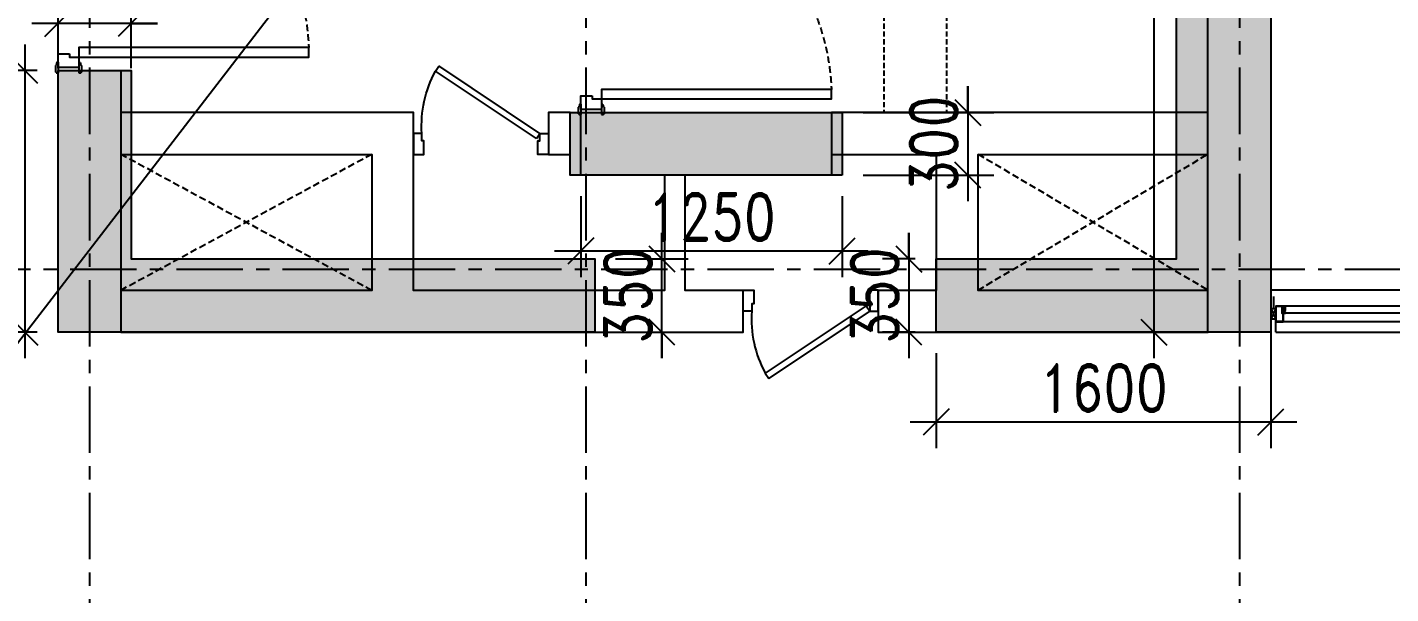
# Model space of a CAD drawing. Header units: millimetres. Extents: x 2061841 to 105821645, y -77612 to 48520811.
# Drawn here: x 105431475 to 105437996, y 48487650 to 48490357 of the extents above; entities that cross this region are included whole.
import ezdxf

# ---------------------------------------------------------------- set-up
doc = ezdxf.new("R2010")
doc.units = ezdxf.units.MM
doc.header["$LTSCALE"] = 10
doc.header["$MEASUREMENT"] = 0
for name, pattern in [('xa_type A_Seventh floor plan$0$HIDDEN', [0.375, 0.25, -0.125]), ('xa_type A_Seventh floor plan$0$HIDDEN2', [4.7625, 3.175, -1.5875]), ('XR_type A_TYP_GRID$0$CENTER', [50.8, 31.75, -6.35, 6.35, -6.35])]:
    doc.linetypes.add(name, pattern=pattern)
for name, color, linetype in [('AS-COLS', 2, 'Continuous'), ('DIM', 8, 'Continuous'), ('S-OPENING', 6, 'Continuous'), ('xa_type A_Seventh floor plan$0$A-DOOR', 6, 'Continuous'), ('xa_type A_Seventh floor plan$0$A-ELEV-HIDN', 54, 'xa_type A_Seventh floor plan$0$HIDDEN2'), ('xa_type A_Seventh floor plan$0$A-FLOR-STRS', 211, 'Continuous'), ('xa_type A_Seventh floor plan$0$A-GLAZ-FRAM', 74, 'Continuous'), ('xa_type A_Seventh floor plan$0$A-WALL', 3, 'Continuous'), ('xa_type A_Seventh floor plan$0$A-WALL-CILL', 140, 'Continuous'), ('xa_type A_Seventh floor plan$0$A-WALL-FNSH', 8, 'Continuous'), ('xa_type A_Seventh floor plan$0$AS-COLS', 2, 'Continuous'), ('xa_type A_Seventh floor plan$0$xb_type d_second fl_typ_fl$0$A-DOOR', 8, 'Continuous'), ('XR_type A_TYP_COL$0$AS-COLS', 2, 'Continuous'), ('XR_type A_TYP_COL$0$AS-COLS-PATT', 253, 'Continuous'), ('XR_type A_TYP_GRID$0$AS-GRID', 24, 'XR_type A_TYP_GRID$0$CENTER')]:
    doc.layers.add(name, color=color, linetype=linetype)
doc.layers.add('S-STRCOL HATCH', color=33, linetype='Continuous', lineweight=9)
doc.layers.add('xa_type A_Seventh floor plan$0$A-FIRE DOOR', color=1, linetype='Continuous', true_color=0xff0000)
doc.styles.add('200', font='romand.shx', dxfattribs={"width": 0.8, "height": 225})
doc.styles.add('xa_type A_Seventh floor plan$0$Calibri Lt', font='calibril.ttf')
doc.dimstyles.new('GR1', dxfattribs={"dimtxt": 225, "dimasz": 125, "dimexe": 125, "dimexo": 100, "dimgap": 50, "dimtad": 1, "dimdec": 0, "dimzin": 3, "dimdsep": 46, "dimtxsty": '200', "dimblk1": 'OBLIQUE', "dimblk2": 'OBLIQUE', "dimsah": 1, "dimcen": 0.0625, "dimdle": 125, "dimclrd": 3, "dimclre": 3, "dimclrt": 2, "dimadec": 0, "dimazin": 0, "dimtfac": 1, "dimtdec": 0, "dimtix": 1, "dimtmove": 0, "dimatfit": 3, "dimfxl": 1, "dimtolj": 1, "dimtzin": 0, "dimarcsym": 0})

# ---------------------------------------------------------------- blocks, each defined once
blk = doc.blocks.new('xa_type A_Seventh floor plan$0$xb_admin_0f$0$Door Bead')
for p, q in [((-22, 9), (-25, 9)), ((-25, 0), (-25, 9)), ((-25, 8.3), (-25, 0)), ((25, 0), (-25, 0)), ((10, 12), (-22, 12)), ((-22, 9), (-22, 12)), ((10, 8.3), (10, 12)), ((25, 5.5), (10, 8.3)), ((25, 0), (25, 5.5))]:
    blk.add_line(p, q)
blk = doc.blocks.new('xa_type A_Seventh floor plan$0$xb_admin_0f$0$Door frame 100')
blk.add_lwpolyline([(65, 55), (50, 55), (50, 100), (0, 100), (0, 0), (65, 0)], close=True)
at = {"layer": 'xa_type A_Seventh floor plan$0$A-WALL'}
blk.add_line((-15, 0), (-15, 100), dxfattribs=at)
blk.add_blockref('xa_type A_Seventh floor plan$0$xb_admin_0f$0$Door Bead', (0, 100))
at = {"extrusion": (0, 0, -1), "zscale": -1, "rotation": 180}
blk.add_blockref('xa_type A_Seventh floor plan$0$xb_admin_0f$0$Door Bead', (0, 0), dxfattribs=at)
blk = doc.blocks.new('xa_type A_Seventh floor plan$0$xb_admin_0f$0$Door set 100 wvis1')
at = {"layer": 'xa_type A_Seventh floor plan$0$A-FIRE DOOR'}
blk.add_lwpolyline([(100, -65), (1200, -65), (1200, -110), (100, -110)], close=True, dxfattribs=at)
at = {"layer": 'xa_type A_Seventh floor plan$0$A-FIRE DOOR', "linetype": 'xa_type A_Seventh floor plan$0$HIDDEN2'}
blk.add_arc((100, -65), 1100, 270, 357.65543, dxfattribs=at)
at = {"layer": 'xa_type A_Seventh floor plan$0$A-FIRE DOOR', "rotation": 270}
blk.add_blockref('xa_type A_Seventh floor plan$0$xb_admin_0f$0$Door frame 100', (0, -15), dxfattribs=at)
at = {"layer": 'xa_type A_Seventh floor plan$0$A-FIRE DOOR', "xscale": -1, "rotation": 270}
blk.add_blockref('xa_type A_Seventh floor plan$0$xb_admin_0f$0$Door frame 100', (0, -1215), dxfattribs=at)
at = {"layer": 'Defpoints', "style": 'xa_type A_Seventh floor plan$0$Calibri Lt', "width": 0.9}
blk.add_text('1200', height=40, rotation=270, dxfattribs=at).set_placement((9, -548.5))
blk = doc.blocks.new('xa_type A_Seventh floor plan$0$Win clip')
for points in [[(14, 1.1), (14, 9), (17.6, 9), (17.6, 7.8), (18.8, 7.8), (18.8, 9), (20, 9), (20, 10.2), (0, 10.2), (0, 0), (3.4, 0), (3.4, -1.2), (2, -1.2), (2, -2.4), (4.6, -2.4), (4.6, 0), (16.8, 0), (16.8, -1.2), (15.4, -1.2), (15.4, -2.4), (18, -2.4), (18, 1.1)], [(1.2, 9), (12.7, 9), (12.7, 1.1), (1.2, 1.1)]]:
    blk.add_lwpolyline(points, close=True)
at = {"layer": 'Defpoints'}
blk.add_line((28, 2.7), (22, 2.7), dxfattribs=at)
blk = doc.blocks.new('*U347')
at = {"color": 251}
for p, q in [((0, 87.6), (25, 87.6)), ((25, 87.6), (0, 37.6)), ((0, 87.6), (25, 37.6)), ((1450.1, 87.6), (1425.1, 87.6)), ((1425.1, 87.6), (1450.1, 37.6)), ((1450.1, 87.6), (1425.1, 37.6)), ((25, 37.6), (0, 37.6)), ((1425.1, 37.6), (1450.1, 37.6))]:
    blk.add_line(p, q, dxfattribs=at)
for p, q in [((70.2, 100.1), (1390.1, 100.1)), ((70.4, 65.4), (1390.3, 65.4)), ((60, 25.1), (1390.1, 25.1))]:
    blk.add_line(p, q)
for points in [[(62.5, 70.1), (62.5, 66.6), (55, 66.6), (55, 85.4), (58.8, 85.4), (58.8, 83.7), (60, 83.7), (60, 88.4), (58.8, 88.4), (58.8, 86.8), (55, 86.8), (55, 98.8), (58.8, 98.8), (58.8, 97.1), (60, 97.1), (60, 100.1), (25, 100.1), (25, 25.1), (60, 25.1), (60, 65.4), (70, 65.4), (70, 70.1)], [(69, 69.1), (67.8, 69.1), (67.8, 70.1), (70, 70.1), (67.8, 70.1), (67.8, 69.1), (69, 69.1), (69, 66.6), (63.5, 66.6), (63.5, 69.1)], [(1387.6, 70.1), (1387.6, 66.6), (1395.1, 66.6), (1395.1, 85.4), (1391.3, 85.4), (1391.3, 83.7), (1390.1, 83.7), (1390.1, 88.4), (1391.3, 88.4), (1391.3, 86.8), (1395.1, 86.8), (1395.1, 98.8), (1391.3, 98.8), (1391.3, 97.1), (1390.1, 97.1), (1390.1, 100.1), (1425.1, 100.1), (1425.1, 25.1), (1390.1, 25.1), (1390.1, 65.4), (1380.1, 65.4), (1380.1, 70.1)], [(1381.1, 69.1), (1382.3, 69.1), (1382.3, 70.1), (1380.1, 70.1), (1382.3, 70.1), (1382.3, 69.1), (1381.1, 69.1), (1381.1, 66.6), (1386.6, 66.6), (1386.6, 69.1)]]:
    blk.add_lwpolyline(points)
for points in [[(58.8, 26.3), (26.2, 26.3), (26.2, 98.9), (53.8, 98.9), (53.8, 65.4), (58.8, 65.4)], [(64.7, 80.1), (64.7, 79.1), (63.5, 79.1), (64.7, 79.1), (64.7, 80.1), (62.5, 80.1)], [(1385.4, 80.1), (1385.4, 79.1), (1386.6, 79.1), (1385.4, 79.1), (1385.4, 80.1), (1387.6, 80.1)], [(1391.3, 26.3), (1423.9, 26.3), (1423.9, 98.9), (1396.3, 98.9), (1396.3, 65.4), (1391.3, 65.4)]]:
    blk.add_lwpolyline(points, close=True)
at = {"layer": 'xa_type A_Seventh floor plan$0$A-WALL-CILL'}
blk.add_line((1425.1, -25), (25, -25), dxfattribs=at)
blk.add_lwpolyline([(0, 145.2), (0, 175.2), (1450.1, 175.2), (1450.1, 145.2)], dxfattribs=at)
at = {"layer": 'xa_type A_Seventh floor plan$0$A-WALL-FNSH'}
for p, q in [((14.8, 87.6), (14.8, 145.2)), ((1435.3, 87.6), (1435.3, 145.2)), ((25, -25), (25, 35.1)), ((1425.1, -25), (1425.1, 35.1))]:
    blk.add_line(p, q, dxfattribs=at)
at = {"rotation": 270}
blk.add_blockref('xa_type A_Seventh floor plan$0$Win clip', (60, 100.1), dxfattribs=at)
at = {"xscale": -1, "rotation": 90}
blk.add_blockref('xa_type A_Seventh floor plan$0$Win clip', (1390.1, 100.1), dxfattribs=at)
blk = doc.blocks.new('xa_type A_Seventh floor plan$0$xb_type d_second fl_typ_fl$0$shaft door')
at = {"layer": 'xa_type A_Seventh floor plan$0$xb_type d_second fl_typ_fl$0$A-DOOR'}
for p, q in [((9532.7, 10219.7, 0), (9049.5, 9897.6, 0)), ((9549.8, 10195), (9065.9, 9872.5, 0)), ((9532.7, 10219.7, 0), (9549.8, 10195)), ((9049.5, 9897.6), (9066.6, 9873, 0))]:
    blk.add_line(p, q, dxfattribs=at)
for points in [[(8944.8, 10195), (8944.8, 10295), (8994.8, 10295), (8994.8, 10230), (8984.8, 10230), (8984.8, 10195)], [(9589.8, 10195), (9589.8, 10295), (9539.8, 10295), (9539.8, 10230), (9549.8, 10230), (9549.8, 10195)]]:
    blk.add_lwpolyline(points, close=True, dxfattribs=at)
blk.add_arc((9531.2, 10158), 547.6, 176.12728, 208.39338, dxfattribs=at)
blk = doc.blocks.new('_Oblique')
at = {"color": 0, "linetype": 'ByBlock', "lineweight": -2}
blk.add_line((-0.5, -0.5), (0.5, 0.5), dxfattribs=at)
blk = doc.blocks.new('*D426')
at = {"layer": 'Defpoints', "color": 0, "transparency": 16777216}
for p in [(8669.5, 11260.5), (8510.4, 10010.5), (8669.5, 10010.5)]:
    blk.add_point(p, dxfattribs=at)
at = {"layer": 'DIM', "color": 3, "lineweight": -2, "transparency": 16777216}
for p, q in [((8510.4, 11385.5), (8510.4, 9885.5)), ((8569.5, 11260.5), (8385.4, 11260.5)), ((8569.5, 10010.5), (8385.4, 10010.5))]:
    blk.add_line(p, q, dxfattribs=at)
at = {"layer": 'DIM', "color": 3, "linetype": 'ByBlock', "lineweight": -2, "transparency": 16777216, "xscale": 125, "yscale": 125, "zscale": 125}
for p, rotation in [((8510.4, 11260.5), 90), ((8510.4, 10010.5), 270)]:
    blk.add_blockref('_Oblique', p, dxfattribs=dict(at, rotation=rotation))
at = {"layer": 'DIM', "color": 2, "transparency": 16777216, "insert": (8347.9, 10635.5), "char_height": 225, "attachment_point": 5, "rotation": 90, "style": '200'}
blk.add_mtext('\\A1;1250', dxfattribs=at)
blk = doc.blocks.new('*D435')
at = {"layer": 'Defpoints', "color": 0, "transparency": 16777216}
for p in [(8669.5, 11486), (8669.5, 11172.7), (9019.5, 11172.7)]:
    blk.add_point(p, dxfattribs=at)
at = {"layer": 'DIM', "color": 3, "lineweight": -2, "transparency": 16777216}
for p, q in [((8669.5, 11272.7), (8669.5, 11611)), ((9019.5, 11272.7), (9019.5, 11611)), ((9144.5, 11486), (8544.5, 11486)), ((8669.5, 11486), (8544.5, 11486)), ((9019.5, 11486), (9144.5, 11486))]:
    blk.add_line(p, q, dxfattribs=at)
at = {"layer": 'DIM', "color": 3, "linetype": 'ByBlock', "lineweight": -2, "transparency": 16777216, "xscale": 125, "yscale": 125, "zscale": 125}
blk.add_blockref('_Oblique', (8669.5, 11486), dxfattribs=at)
at = {"layer": 'DIM', "color": 3, "linetype": 'ByBlock', "lineweight": -2, "transparency": 16777216, "xscale": 125, "yscale": 125, "zscale": 125, "rotation": 180}
blk.add_blockref('_Oblique', (9019.5, 11486), dxfattribs=at)
at = {"layer": 'DIM', "color": 2, "transparency": 16777216, "insert": (8844.5, 11648.5), "char_height": 225, "attachment_point": 5, "style": '200'}
blk.add_mtext('\\A1;350', dxfattribs=at)
blk = doc.blocks.new('*D439')
at = {"layer": 'Defpoints', "color": 0, "transparency": 16777216}
for p in [(11169.5, 10760.5), (12419.5, 10760.5), (11169.5, 10398.1)]:
    blk.add_point(p, dxfattribs=at)
at = {"layer": 'DIM', "color": 3, "lineweight": -2, "transparency": 16777216}
for p, q in [((11169.5, 10660.5), (11169.5, 10273.1)), ((12419.5, 10660.5), (12419.5, 10273.1)), ((12544.5, 10398.1), (11044.5, 10398.1))]:
    blk.add_line(p, q, dxfattribs=at)
at = {"layer": 'DIM', "color": 3, "linetype": 'ByBlock', "lineweight": -2, "transparency": 16777216, "xscale": 125, "yscale": 125, "zscale": 125, "rotation": 180}
blk.add_blockref('_Oblique', (11169.5, 10398.1), dxfattribs=at)
at = {"layer": 'DIM', "color": 3, "linetype": 'ByBlock', "lineweight": -2, "transparency": 16777216, "xscale": 125, "yscale": 125, "zscale": 125}
blk.add_blockref('_Oblique', (12419.5, 10398.1), dxfattribs=at)
at = {"layer": 'DIM', "color": 2, "transparency": 16777216, "insert": (11794.5, 10560.6), "char_height": 225, "attachment_point": 5, "style": '200'}
blk.add_mtext('\\A1;1250', dxfattribs=at)
blk = doc.blocks.new('*D440')
at = {"layer": 'Defpoints', "color": 0, "transparency": 16777216}
for p in [(12419.5, 11060.5), (12419.5, 10760.5), (13020.4, 10760.5)]:
    blk.add_point(p, dxfattribs=at)
at = {"layer": 'DIM', "color": 3, "lineweight": -2, "transparency": 16777216}
for p, q in [((13020.4, 11185.5), (13020.4, 10635.5)), ((13020.4, 11060.5), (13020.4, 11185.5)), ((12519.5, 11060.5), (13145.4, 11060.5)), ((12519.5, 10760.5), (13145.4, 10760.5)), ((13020.4, 10760.5), (13020.4, 10635.5))]:
    blk.add_line(p, q, dxfattribs=at)
at = {"layer": 'DIM', "color": 3, "linetype": 'ByBlock', "lineweight": -2, "transparency": 16777216, "xscale": 125, "yscale": 125, "zscale": 125}
for p, rotation in [((13020.4, 11060.5), 270), ((13020.4, 10760.5), 90)]:
    blk.add_blockref('_Oblique', p, dxfattribs=dict(at, rotation=rotation))
at = {"layer": 'DIM', "color": 2, "transparency": 16777216, "insert": (12857.9, 10910.5), "char_height": 225, "attachment_point": 5, "rotation": 90, "style": '200'}
blk.add_mtext('\\A1;300', dxfattribs=at)
blk = doc.blocks.new('*D441')
at = {"layer": 'Defpoints', "color": 0, "transparency": 16777216}
for p in [(14169.6, 14810.5), (13910.8, 10010.5), (14269.5, 10010.5)]:
    blk.add_point(p, dxfattribs=at)
at = {"layer": 'DIM', "color": 3, "lineweight": -2, "transparency": 16777216}
for p, q in [((13910.8, 14935.5), (13910.8, 9885.5)), ((14069.6, 14810.5), (13785.8, 14810.5)), ((14169.5, 10010.5), (13785.8, 10010.5))]:
    blk.add_line(p, q, dxfattribs=at)
at = {"layer": 'DIM', "color": 3, "linetype": 'ByBlock', "lineweight": -2, "transparency": 16777216, "xscale": 125, "yscale": 125, "zscale": 125}
for p, rotation in [((13910.8, 14810.5), 90), ((13910.8, 10010.5), 270)]:
    blk.add_blockref('_Oblique', p, dxfattribs=dict(at, rotation=rotation))
at = {"layer": 'DIM', "color": 2, "transparency": 16777216, "insert": (13748.3, 12410.5), "char_height": 225, "attachment_point": 5, "rotation": 90, "style": '200'}
blk.add_mtext('\\A1;4800', dxfattribs=at)
blk = doc.blocks.new('*D476')
at = {"layer": 'AS-COLS', "color": 3, "lineweight": -2, "transparency": 16777216}
for p, q in [((11557.7, 9885.5), (11557.7, 10485.5)), ((11557.7, 10360.5), (11557.7, 10485.5)), ((11336.1, 10360.5), (11682.7, 10360.5)), ((11336.1, 10010.5), (11682.7, 10010.5)), ((11557.7, 10010.5), (11557.7, 9885.5))]:
    blk.add_line(p, q, dxfattribs=at)
at = {"layer": 'Defpoints', "color": 0, "transparency": 16777216}
for p in [(11236.1, 10360.5), (11557.7, 10360.5), (11236.1, 10010.5)]:
    blk.add_point(p, dxfattribs=at)
at = {"layer": 'AS-COLS', "color": 3, "linetype": 'ByBlock', "lineweight": -2, "transparency": 16777216, "xscale": 125, "yscale": 125, "zscale": 125}
for p, rotation in [((11557.7, 10360.5), 270), ((11557.7, 10010.5), 90)]:
    blk.add_blockref('_Oblique', p, dxfattribs=dict(at, rotation=rotation))
at = {"layer": 'AS-COLS', "color": 2, "transparency": 16777216, "insert": (11395.2, 10185.5), "char_height": 225, "attachment_point": 5, "rotation": 90, "style": '200'}
blk.add_mtext('\\A1;350', dxfattribs=at)
blk = doc.blocks.new('*D488')
at = {"color": 3, "lineweight": -2, "transparency": 16777216}
for p, q in [((12738.3, 10485), (12738.3, 9885.5)), ((12738.3, 10360), (12738.3, 10485)), ((12769.6, 10360), (12613.3, 10360)), ((12769.6, 10010.5), (12613.3, 10010.5)), ((12738.3, 10010.5), (12738.3, 9885.5))]:
    blk.add_line(p, q, dxfattribs=at)
at = {"layer": 'Defpoints', "color": 0, "transparency": 16777216}
for p in [(12869.6, 10360), (12738.3, 10010.5), (12869.6, 10010.5)]:
    blk.add_point(p, dxfattribs=at)
at = {"color": 3, "linetype": 'ByBlock', "lineweight": -2, "transparency": 16777216, "xscale": 125, "yscale": 125, "zscale": 125}
for p, rotation in [((12738.3, 10360), 270), ((12738.3, 10010.5), 90)]:
    blk.add_blockref('_Oblique', p, dxfattribs=dict(at, rotation=rotation))
at = {"color": 2, "transparency": 16777216, "insert": (12575.8, 10185.2), "char_height": 225, "attachment_point": 5, "rotation": 90, "style": '200'}
blk.add_mtext('\\A1;350', dxfattribs=at)
blk = doc.blocks.new('*D489')
at = {"color": 3, "lineweight": -2, "transparency": 16777216}
for p, q in [((14469.6, 10010.5), (14469.6, 9455.9)), ((12869.6, 9910.5), (12869.6, 9455.9)), ((12744.6, 9580.9), (14594.6, 9580.9))]:
    blk.add_line(p, q, dxfattribs=at)
at = {"layer": 'Defpoints', "color": 0, "transparency": 16777216}
for p in [(14469.6, 10110.5), (12869.6, 10010.5), (14469.6, 9580.9)]:
    blk.add_point(p, dxfattribs=at)
at = {"color": 3, "linetype": 'ByBlock', "lineweight": -2, "transparency": 16777216, "xscale": 125, "yscale": 125, "zscale": 125, "rotation": 180}
blk.add_blockref('_Oblique', (12869.6, 9580.9), dxfattribs=at)
at = {"color": 3, "linetype": 'ByBlock', "lineweight": -2, "transparency": 16777216, "xscale": 125, "yscale": 125, "zscale": 125}
blk.add_blockref('_Oblique', (14469.6, 9580.9), dxfattribs=at)
at = {"color": 2, "transparency": 16777216, "insert": (13669.6, 9743.4), "char_height": 225, "attachment_point": 5, "style": '200'}
blk.add_mtext('\\A1;1600', dxfattribs=at)
blk = doc.blocks.new('G$CDE8A9FAD')
at = {"layer": 'S-STRCOL HATCH'}
h = blk.add_hatch(color=256, dxfattribs=at)
h.dxf.hatch_style = 1
edge = h.paths.add_edge_path()
edge.add_line((14169.6, 10010.5), (12869.6, 10010.5))
edge.add_line((12869.6, 10010.5), (12869.6, 10360))
edge.add_line((12869.6, 10360), (14019.6, 10360))
edge.add_line((14019.6, 10360), (14019.6, 14810.5))
edge.add_line((14019.6, 14810.5), (14469.6, 14810.5))
edge.add_line((14469.6, 14810.5), (14469.6, 10010.5))
edge.add_line((14469.6, 10010.5), (14169.6, 10010.5))
h = blk.add_hatch(color=256, dxfattribs=at)
h.dxf.hatch_style = 1
h.paths.add_polyline_path([(14169.6, 10010.5), (14469.6, 10010.5), (14469.6, 14810.5), (14169.6, 14810.5), (14169.6, 10010.5)])
h = blk.add_hatch(color=256, dxfattribs=at)
h.dxf.hatch_style = 1
h.paths.add_polyline_path([(9019.5, 10010.5), (9019.5, 10010.5), (8669.5, 10010.5), (8669.5, 11260.5), (9019.5, 11260.5), (9019.5, 10360.5), (11236.1, 10360.5), (11236.1, 10010.5), (9019.5, 10010.5)])
h = blk.add_hatch(color=256, dxfattribs=at)
h.dxf.hatch_style = 1
h.paths.add_polyline_path([(12419.5, 10760.5), (11169.5, 10760.5), (11169.5, 11060.5), (12419.5, 11060.5)])
at = {"layer": 'AS-COLS', "color": 1, "elevation": 0}
for points in [[(14169.6, 10010.5), (12869.6, 10010.5), (12869.6, 10360), (14019.6, 10360), (14019.6, 14810.5), (14469.6, 14810.5), (14469.6, 10010.5), (14169.6, 10010.5)], [(9019.5, 10010.5), (9019.5, 10010.5), (8669.5, 10010.5), (8669.5, 11260.5), (9019.5, 11260.5), (9019.5, 10360.5), (11236.1, 10360.5), (11236.1, 10010.5), (9019.5, 10010.5)]]:
    blk.add_lwpolyline(points, dxfattribs=at)
blk.add_lwpolyline([(12419.5, 10760.5), (11169.5, 10760.5), (11169.5, 11060.5), (12419.5, 11060.5)], close=True, dxfattribs=at)
at = {"color": 6}
dim = blk.add_linear_dim(base=(12738.2891, 10010.4758), p1=(12869.5569, 10359.9925), p2=(12869.5569, 10010.4758), angle=90, dimstyle='GR1', dxfattribs=at)
dim.commit()
dim.dimension.update_dxf_attribs({"geometry": '*D488', "text_midpoint": (12575.7891, 10185.2341)})
dim = blk.add_linear_dim(base=(14469.6, 9580.9), p1=(12869.6, 10010.5), p2=(14469.6, 10110.5), dimstyle='GR1', dxfattribs=at)
dim.commit()
dim.dimension.update_dxf_attribs({"geometry": '*D489', "text_midpoint": (13669.6, 9743.4)})
at = {"layer": 'AS-COLS', "color": 6}
dim = blk.add_linear_dim(base=(11557.7, 10360.5), p1=(11236.1, 10010.5), p2=(11236.1, 10360.5), angle=90, dimstyle='GR1', dxfattribs=at)
dim.commit()
dim.dimension.update_dxf_attribs({"geometry": '*D476', "text_midpoint": (11395.2, 10185.5)})
at = {"layer": 'DIM'}
for base, p1, p2, picture, middle in [((13910.8, 10010.5, 0), (14169.6, 14810.5), (14269.5, 10010.5), '*D441', (13748.3, 12410.5, 0)), ((8510.4, 10010.5, 0), (8669.5, 11260.5), (8669.5, 10010.5), '*D426', (8347.9, 10635.5, 0)), ((13020.4, 10760.5, 0), (12419.5, 11060.5), (12419.5, 10760.5), '*D440', (12857.9, 10910.5, 0))]:
    dim = blk.add_linear_dim(base=base, p1=p1, p2=p2, angle=90, dimstyle='GR1', dxfattribs=at)
    dim.commit()
    dim.dimension.update_dxf_attribs({"geometry": picture, "text_midpoint": middle})
for base, p1, p2, picture, middle in [((8669.5, 11486, 0), (9019.5, 11172.7), (8669.5, 11172.7), '*D435', (8844.5, 11648.5, 0)), ((11169.5, 10398.1, 0), (12419.5, 10760.5), (11169.5, 10760.5), '*D439', (11794.5, 10560.6, 0))]:
    dim = blk.add_linear_dim(base=base, p1=p1, p2=p2, dimstyle='GR1', dxfattribs=at)
    dim.commit()
    dim.dimension.update_dxf_attribs({"geometry": picture, "text_midpoint": middle})
blk = doc.blocks.new('TOWER-A TYPICAL FLOOR FRAMING PLAN N')
at = {"layer": 'XR_type A_TYP_COL$0$AS-COLS-PATT'}
h = blk.add_hatch(color=256, dxfattribs=at)
h.dxf.hatch_style = 1
h.paths.add_polyline_path([(102674121.6, 48586915), (102674121.6, 48591765), (102674421.6, 48591765), (102674421.6, 48586915)])
h = blk.add_hatch(color=256, dxfattribs=at)
h.dxf.hatch_style = 1
h.paths.add_polyline_path([(102668621.8, 48586915), (102668621.8, 48588165), (102668921.8, 48588165), (102668921.8, 48586915)])
h = blk.add_hatch(color=256, dxfattribs=at)
h.dxf.hatch_style = 1
h.paths.add_polyline_path([(102671071.8, 48587965), (102672321.8, 48587965), (102672321.8, 48587665), (102671071.8, 48587665)])
at = {"layer": 'AS-COLS', "color": 6}
blk.add_line((102682177.6, 48604700), (102664926.1, 48582318), dxfattribs=at)
at = {"layer": 'xa_type A_Seventh floor plan$0$A-ELEV-HIDN'}
for p, q in [((102668921.9, 48587765.9, 0), (102670121.9, 48587115.9, 0)), ((102668921.9, 48587115.9, 0), (102670121.9, 48587765.9, 0)), ((102673022, 48587765.9, 0), (102674121.9, 48587115.9)), ((102673022, 48587115.9, 0), (102674121.9, 48587765.9))]:
    blk.add_line(p, q, dxfattribs=at)
at = {"layer": 'xa_type A_Seventh floor plan$0$A-FLOR-STRS', "linetype": 'xa_type A_Seventh floor plan$0$HIDDEN', "ltscale": 10, "elevation": 0}
for points in [[(102672571.9, 48589214.7), (102672571.9, 48587964.7)], [(102672871.9, 48589214.7), (102672871.9, 48587964.7)]]:
    blk.add_lwpolyline(points, dxfattribs=at)
at = {"layer": 'xa_type A_Seventh floor plan$0$AS-COLS'}
blk.add_line((102674121.9, 48587964.7), (102672321.8, 48587964.7), dxfattribs=at)
at = {"layer": 'xa_type A_Seventh floor plan$0$AS-COLS', "elevation": 0}
for points in [[(102671521.9, 48587664.7), (102671521.9, 48587114.7), (102670321.9, 48587114.7), (102670321.9, 48587964.7), (102668921.9, 48587964.7)], [(102671071.8, 48587964.7), (102670966.9, 48587964.7), (102670966.9, 48587764.7), (102671071.8, 48587764.7)], [(102668921.9, 48587764.7), (102670121.9, 48587764.7), (102670121.9, 48587114.7), (102668921.8, 48587114.7)], [(102672321.8, 48587764.7), (102672821.9, 48587764.7), (102672821.9, 48587114.7), (102672544.4, 48587114.7), (102672544.4, 48586914.7), (102674121.9, 48586914.7)], [(102674121.9, 48587114.7), (102673022, 48587114.7), (102673022, 48587764.7), (102674121.9, 48587764.7)], [(102668921.8, 48586914.7), (102671899.4, 48586914.7), (102671899.4, 48587114.7), (102671621.9, 48587114.7), (102671621.9, 48587664.7)]]:
    blk.add_lwpolyline(points, dxfattribs=at)
at = {"layer": 'XR_type A_TYP_COL$0$AS-COLS', "elevation": 0}
for points in [[(102674121.6, 48586915), (102674121.6, 48591765), (102674421.6, 48591765), (102674421.6, 48586915)], [(102668621.8, 48586915), (102668621.8, 48588165), (102668921.8, 48588165), (102668921.8, 48586915)], [(102671071.8, 48587965), (102672321.8, 48587965), (102672321.8, 48587665), (102671071.8, 48587665)]]:
    blk.add_lwpolyline(points, close=True, dxfattribs=at)
at = {"layer": 'XR_type A_TYP_GRID$0$AS-GRID'}
for p, q in [((102668771.8, 48610531), (102668771.8, 48574150.4)), ((102671146.7, 48610531), (102671146.7, 48574150.4)), ((102674271.9, 48610531), (102674271.9, 48574150.4)), ((102691349.4, 48587214.7), (102655331.9, 48587214.7))]:
    blk.add_line(p, q, dxfattribs=at)
at = {"layer": 'AS-COLS', "color": 6}
blk.add_blockref('G$CDE8A9FAD', (102659952.3, 48576904.6), dxfattribs=at)
at = {"layer": 'xa_type A_Seventh floor plan$0$A-DOOR', "xscale": -1, "rotation": 180}
blk.add_blockref('xa_type A_Seventh floor plan$0$xb_type d_second fl_typ_fl$0$shaft door', (102661377, 48598059.7, 0), dxfattribs=at)
at = {"layer": 'xa_type A_Seventh floor plan$0$A-DOOR'}
blk.add_blockref('xa_type A_Seventh floor plan$0$xb_type d_second fl_typ_fl$0$shaft door', (102662954.6, 48576820.9, 0), dxfattribs=at)
at = {"layer": 'xa_type A_Seventh floor plan$0$A-FIRE DOOR', "xscale": -1, "rotation": 180}
for p in [(102668621.8, 48588164.7), (102671121.8, 48587964.7)]:
    blk.add_blockref('xa_type A_Seventh floor plan$0$xb_admin_0f$0$Door set 100 wvis1', p, dxfattribs=at)
at = {"layer": 'xa_type A_Seventh floor plan$0$A-GLAZ-FRAM', "xscale": -1, "rotation": 0.003185008735379215}
blk.add_blockref('*U347', (102675872, 48586939.7), dxfattribs=at)

msp = doc.modelspace()

# ---------------------------------------------------------------- block references
at = {"layer": 'S-OPENING'}
msp.add_blockref('TOWER-A TYPICAL FLOOR FRAMING PLAN N', (2763000.3, -98014.7), dxfattribs=at)

doc.saveas('drawing.dxf')
